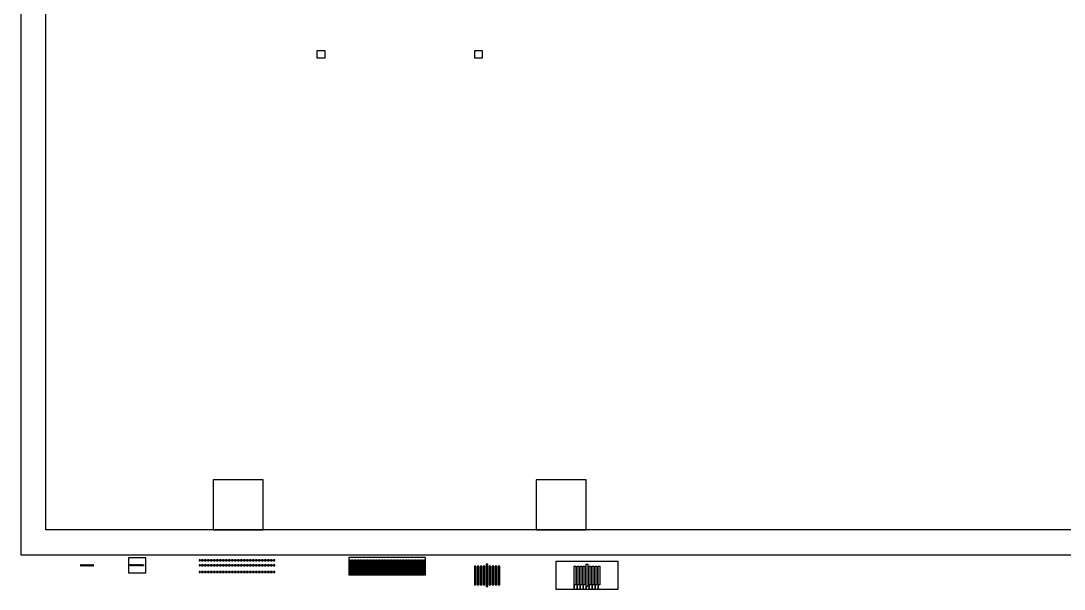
# Model space of a CAD drawing. Extents: x -7680 to 7294, y -7673 to 5744.
# Drawn here: x -7544 to -3370, y 406 to 2680 of the extents above; entities that cross this region are included whole.
import ezdxf

# ---------------------------------------------------------------- set-up
doc = ezdxf.new("R2010")
doc.units = 0
doc.layers.get('0').update_dxf_attribs({"linetype": 'CONTINUOUS'})

msp = doc.modelspace()

# ---------------------------------------------------------------- linework, layer by layer
for points in [[(-7443.5, 5643.5), (-7543.5, 5643.5), (-7543.5, 543.5), (-343.5, 543.5), (-343.5, 5743.5), (-7543.5, 5743.5), (-7543.5, 5643.5), (-443.5, 5643.5), (-443.5, 643.5), (-7443.5, 643.5), (-7443.5, 5643.5)], [(-6357.98, 2561.5), (-6327.98, 2561.5), (-6327.98, 2531.5), (-6357.98, 2531.5), (-6357.98, 2561.5)], [(-5727.98, 2561.5), (-5697.98, 2561.5), (-5697.98, 2531.5), (-5727.98, 2531.5), (-5727.98, 2561.5)], [(-6773.98, 643.5), (-6573.98, 643.5), (-6573.98, 843.5), (-6773.98, 843.5), (-6773.98, 643.5)], [(-5481.98, 643.5), (-5281.98, 643.5), (-5281.98, 843.5), (-5481.98, 843.5), (-5481.98, 643.5)], [(-7304.5, 499.5), (-7300.5, 499.5), (-7300.5, 503.5), (-7304.5, 503.5), (-7304.5, 499.5)], [(-7296.5, 499.5), (-7292.5, 499.5), (-7292.5, 503.5), (-7296.5, 503.5), (-7296.5, 499.5)], [(-7288.5, 499.5), (-7284.5, 499.5), (-7284.5, 503.5), (-7288.5, 503.5), (-7288.5, 499.5)], [(-7280.5, 499.5), (-7276.5, 499.5), (-7276.5, 503.5), (-7280.5, 503.5), (-7280.5, 499.5)], [(-7272.5, 499.5), (-7268.5, 499.5), (-7268.5, 503.5), (-7272.5, 503.5), (-7272.5, 499.5)], [(-7264.5, 499.5), (-7260.5, 499.5), (-7260.5, 503.5), (-7264.5, 503.5), (-7264.5, 499.5)], [(-7256.5, 499.5), (-7252.5, 499.5), (-7252.5, 503.5), (-7256.5, 503.5), (-7256.5, 499.5)], [(-7113.5, 471.5), (-7043.5, 471.5), (-7043.5, 531.5), (-7113.5, 531.5), (-7113.5, 503.5), (-7052.5, 503.5), (-7052.5, 499.5), (-7056.5, 499.5), (-7056.5, 503.5), (-7060.5, 503.5), (-7060.5, 499.5), (-7064.5, 499.5), (-7064.5, 503.5), (-7068.5, 503.5), (-7068.5, 499.5), (-7072.5, 499.5), (-7072.5, 503.5), (-7076.5, 503.5), (-7076.5, 499.5), (-7080.5, 499.5), (-7080.5, 503.5), (-7084.5, 503.5), (-7084.5, 499.5), (-7088.5, 499.5), (-7088.5, 503.5), (-7092.5, 503.5), (-7092.5, 499.5), (-7096.5, 499.5), (-7096.5, 503.5), (-7100.5, 503.5), (-7100.5, 499.5), (-7104.5, 499.5), (-7104.5, 503.5), (-7113.5, 503.5), (-7113.5, 471.5)], [(-6830, 519.5), (-6827, 519.5), (-6827, 523.5), (-6830, 523.5), (-6830, 519.5)], [(-6830, 499.5), (-6827, 499.5), (-6827, 503.5), (-6830, 503.5), (-6830, 499.5)], [(-6824, 519.5), (-6821, 519.5), (-6821, 523.5), (-6824, 523.5), (-6824, 519.5)], [(-6824, 499.5), (-6821, 499.5), (-6821, 503.5), (-6824, 503.5), (-6824, 499.5)], [(-6818, 519.5), (-6815, 519.5), (-6815, 523.5), (-6818, 523.5), (-6818, 519.5)], [(-6818, 499.5), (-6815, 499.5), (-6815, 503.5), (-6818, 503.5), (-6818, 499.5)], [(-6812, 519.5), (-6809, 519.5), (-6809, 523.5), (-6812, 523.5), (-6812, 519.5)], [(-6812, 499.5), (-6809, 499.5), (-6809, 503.5), (-6812, 503.5), (-6812, 499.5)], [(-6806, 519.5), (-6803, 519.5), (-6803, 523.5), (-6806, 523.5), (-6806, 519.5)], [(-6806, 499.5), (-6803, 499.5), (-6803, 503.5), (-6806, 503.5), (-6806, 499.5)], [(-6800, 519.5), (-6797, 519.5), (-6797, 523.5), (-6800, 523.5), (-6800, 519.5)], [(-6800, 499.5), (-6797, 499.5), (-6797, 503.5), (-6800, 503.5), (-6800, 499.5)], [(-6794, 519.5), (-6791, 519.5), (-6791, 523.5), (-6794, 523.5), (-6794, 519.5)], [(-6794, 499.5), (-6791, 499.5), (-6791, 503.5), (-6794, 503.5), (-6794, 499.5)], [(-6788, 519.5), (-6785, 519.5), (-6785, 523.5), (-6788, 523.5), (-6788, 519.5)], [(-6788, 499.5), (-6785, 499.5), (-6785, 503.5), (-6788, 503.5), (-6788, 499.5)], [(-6782, 519.5), (-6779, 519.5), (-6779, 523.5), (-6782, 523.5), (-6782, 519.5)], [(-6782, 499.5), (-6779, 499.5), (-6779, 503.5), (-6782, 503.5), (-6782, 499.5)], [(-6776, 519.5), (-6773, 519.5), (-6773, 523.5), (-6776, 523.5), (-6776, 519.5)], [(-6776, 499.5), (-6773, 499.5), (-6773, 503.5), (-6776, 503.5), (-6776, 499.5)], [(-6770, 519.5), (-6767, 519.5), (-6767, 523.5), (-6770, 523.5), (-6770, 519.5)], [(-6770, 499.5), (-6767, 499.5), (-6767, 503.5), (-6770, 503.5), (-6770, 499.5)], [(-6764, 519.5), (-6761, 519.5), (-6761, 523.5), (-6764, 523.5), (-6764, 519.5)], [(-6764, 499.5), (-6761, 499.5), (-6761, 503.5), (-6764, 503.5), (-6764, 499.5)], [(-6758, 519.5), (-6755, 519.5), (-6755, 523.5), (-6758, 523.5), (-6758, 519.5)], [(-6758, 499.5), (-6755, 499.5), (-6755, 503.5), (-6758, 503.5), (-6758, 499.5)], [(-6752, 519.5), (-6749, 519.5), (-6749, 523.5), (-6752, 523.5), (-6752, 519.5)], [(-6752, 499.5), (-6749, 499.5), (-6749, 503.5), (-6752, 503.5), (-6752, 499.5)], [(-6746, 519.5), (-6743, 519.5), (-6743, 523.5), (-6746, 523.5), (-6746, 519.5)], [(-6746, 499.5), (-6743, 499.5), (-6743, 503.5), (-6746, 503.5), (-6746, 499.5)], [(-6740, 519.5), (-6737, 519.5), (-6737, 523.5), (-6740, 523.5), (-6740, 519.5)], [(-6740, 499.5), (-6737, 499.5), (-6737, 503.5), (-6740, 503.5), (-6740, 499.5)], [(-6734, 519.5), (-6731, 519.5), (-6731, 523.5), (-6734, 523.5), (-6734, 519.5)], [(-6734, 499.5), (-6731, 499.5), (-6731, 503.5), (-6734, 503.5), (-6734, 499.5)], [(-6728, 519.5), (-6725, 519.5), (-6725, 523.5), (-6728, 523.5), (-6728, 519.5)], [(-6728, 499.5), (-6725, 499.5), (-6725, 503.5), (-6728, 503.5), (-6728, 499.5)], [(-6722, 519.5), (-6719, 519.5), (-6719, 523.5), (-6722, 523.5), (-6722, 519.5)], [(-6722, 499.5), (-6719, 499.5), (-6719, 503.5), (-6722, 503.5), (-6722, 499.5)], [(-6716, 519.5), (-6713, 519.5), (-6713, 523.5), (-6716, 523.5), (-6716, 519.5)], [(-6716, 499.5), (-6713, 499.5), (-6713, 503.5), (-6716, 503.5), (-6716, 499.5)], [(-6710, 519.5), (-6707, 519.5), (-6707, 523.5), (-6710, 523.5), (-6710, 519.5)], [(-6710, 499.5), (-6707, 499.5), (-6707, 503.5), (-6710, 503.5), (-6710, 499.5)], [(-6704, 519.5), (-6701, 519.5), (-6701, 523.5), (-6704, 523.5), (-6704, 519.5)], [(-6704, 499.5), (-6701, 499.5), (-6701, 503.5), (-6704, 503.5), (-6704, 499.5)], [(-6698, 519.5), (-6695, 519.5), (-6695, 523.5), (-6698, 523.5), (-6698, 519.5)], [(-6698, 499.5), (-6695, 499.5), (-6695, 503.5), (-6698, 503.5), (-6698, 499.5)], [(-6692, 519.5), (-6689, 519.5), (-6689, 523.5), (-6692, 523.5), (-6692, 519.5)], [(-6692, 499.5), (-6689, 499.5), (-6689, 503.5), (-6692, 503.5), (-6692, 499.5)], [(-6686, 519.5), (-6683, 519.5), (-6683, 523.5), (-6686, 523.5), (-6686, 519.5)], [(-6686, 499.5), (-6683, 499.5), (-6683, 503.5), (-6686, 503.5), (-6686, 499.5)], [(-6680, 519.5), (-6677, 519.5), (-6677, 523.5), (-6680, 523.5), (-6680, 519.5)], [(-6680, 499.5), (-6677, 499.5), (-6677, 503.5), (-6680, 503.5), (-6680, 499.5)], [(-6674, 519.5), (-6671, 519.5), (-6671, 523.5), (-6674, 523.5), (-6674, 519.5)], [(-6674, 499.5), (-6671, 499.5), (-6671, 503.5), (-6674, 503.5), (-6674, 499.5)], [(-6668, 519.5), (-6665, 519.5), (-6665, 523.5), (-6668, 523.5), (-6668, 519.5)], [(-6668, 499.5), (-6665, 499.5), (-6665, 503.5), (-6668, 503.5), (-6668, 499.5)], [(-6662, 519.5), (-6659, 519.5), (-6659, 523.5), (-6662, 523.5), (-6662, 519.5)], [(-6662, 499.5), (-6659, 499.5), (-6659, 503.5), (-6662, 503.5), (-6662, 499.5)], [(-6656, 519.5), (-6653, 519.5), (-6653, 523.5), (-6656, 523.5), (-6656, 519.5)], [(-6656, 499.5), (-6653, 499.5), (-6653, 503.5), (-6656, 503.5), (-6656, 499.5)], [(-6650, 519.5), (-6647, 519.5), (-6647, 523.5), (-6650, 523.5), (-6650, 519.5)], [(-6650, 499.5), (-6647, 499.5), (-6647, 503.5), (-6650, 503.5), (-6650, 499.5)], [(-6644, 519.5), (-6641, 519.5), (-6641, 523.5), (-6644, 523.5), (-6644, 519.5)], [(-6644, 499.5), (-6641, 499.5), (-6641, 503.5), (-6644, 503.5), (-6644, 499.5)], [(-6638, 519.5), (-6635, 519.5), (-6635, 523.5), (-6638, 523.5), (-6638, 519.5)], [(-6638, 499.5), (-6635, 499.5), (-6635, 503.5), (-6638, 503.5), (-6638, 499.5)], [(-6632, 519.5), (-6629, 519.5), (-6629, 523.5), (-6632, 523.5), (-6632, 519.5)], [(-6632, 499.5), (-6629, 499.5), (-6629, 503.5), (-6632, 503.5), (-6632, 499.5)], [(-6626, 519.5), (-6623, 519.5), (-6623, 523.5), (-6626, 523.5), (-6626, 519.5)], [(-6626, 499.5), (-6623, 499.5), (-6623, 503.5), (-6626, 503.5), (-6626, 499.5)], [(-6620, 519.5), (-6617, 519.5), (-6617, 523.5), (-6620, 523.5), (-6620, 519.5)], [(-6620, 499.5), (-6617, 499.5), (-6617, 503.5), (-6620, 503.5), (-6620, 499.5)], [(-6614, 519.5), (-6611, 519.5), (-6611, 523.5), (-6614, 523.5), (-6614, 519.5)], [(-6614, 499.5), (-6611, 499.5), (-6611, 503.5), (-6614, 503.5), (-6614, 499.5)], [(-6608, 519.5), (-6605, 519.5), (-6605, 523.5), (-6608, 523.5), (-6608, 519.5)], [(-6608, 499.5), (-6605, 499.5), (-6605, 503.5), (-6608, 503.5), (-6608, 499.5)], [(-6602, 519.5), (-6599, 519.5), (-6599, 523.5), (-6602, 523.5), (-6602, 519.5)], [(-6602, 499.5), (-6599, 499.5), (-6599, 503.5), (-6602, 503.5), (-6602, 499.5)], [(-6596, 519.5), (-6593, 519.5), (-6593, 523.5), (-6596, 523.5), (-6596, 519.5)], [(-6596, 499.5), (-6593, 499.5), (-6593, 503.5), (-6596, 503.5), (-6596, 499.5)], [(-6590, 519.5), (-6587, 519.5), (-6587, 523.5), (-6590, 523.5), (-6590, 519.5)], [(-6590, 499.5), (-6587, 499.5), (-6587, 503.5), (-6590, 503.5), (-6590, 499.5)], [(-6584, 519.5), (-6581, 519.5), (-6581, 523.5), (-6584, 523.5), (-6584, 519.5)], [(-6584, 499.5), (-6581, 499.5), (-6581, 503.5), (-6584, 503.5), (-6584, 499.5)], [(-6578, 519.5), (-6575, 519.5), (-6575, 523.5), (-6578, 523.5), (-6578, 519.5)], [(-6578, 499.5), (-6575, 499.5), (-6575, 503.5), (-6578, 503.5), (-6578, 499.5)], [(-6572, 519.5), (-6569, 519.5), (-6569, 523.5), (-6572, 523.5), (-6572, 519.5)], [(-6572, 499.5), (-6569, 499.5), (-6569, 503.5), (-6572, 503.5), (-6572, 499.5)], [(-6566, 519.5), (-6563, 519.5), (-6563, 523.5), (-6566, 523.5), (-6566, 519.5)], [(-6566, 499.5), (-6563, 499.5), (-6563, 503.5), (-6566, 503.5), (-6566, 499.5)], [(-6560, 519.5), (-6557, 519.5), (-6557, 523.5), (-6560, 523.5), (-6560, 519.5)], [(-6560, 499.5), (-6557, 499.5), (-6557, 503.5), (-6560, 503.5), (-6560, 499.5)], [(-6554, 519.5), (-6551, 519.5), (-6551, 523.5), (-6554, 523.5), (-6554, 519.5)], [(-6554, 499.5), (-6551, 499.5), (-6551, 503.5), (-6554, 503.5), (-6554, 499.5)], [(-6548, 519.5), (-6545, 519.5), (-6545, 523.5), (-6548, 523.5), (-6548, 519.5)], [(-6548, 499.5), (-6545, 499.5), (-6545, 503.5), (-6548, 503.5), (-6548, 499.5)], [(-6542, 519.5), (-6539, 519.5), (-6539, 523.5), (-6542, 523.5), (-6542, 519.5)], [(-6542, 499.5), (-6539, 499.5), (-6539, 503.5), (-6542, 503.5), (-6542, 499.5)], [(-6536, 519.5), (-6533, 519.5), (-6533, 523.5), (-6536, 523.5), (-6536, 519.5)], [(-6536, 499.5), (-6533, 499.5), (-6533, 503.5), (-6536, 503.5), (-6536, 499.5)], [(-6530, 519.5), (-6527, 519.5), (-6527, 523.5), (-6530, 523.5), (-6530, 519.5)], [(-6530, 499.5), (-6527, 499.5), (-6527, 503.5), (-6530, 503.5), (-6530, 499.5)], [(-6231.5, 463.5), (-6230, 463.5), (-6230, 523.5), (-6227, 523.5), (-6227, 519.5), (-6230, 519.5), (-6230, 503.5), (-6227, 503.5), (-6227, 499.5), (-6230, 499.5), (-6230, 477.5), (-6227, 477.5), (-6227, 473.5), (-6230, 473.5), (-6230, 463.5), (-6224, 463.5), (-6224, 523.5), (-6221, 523.5), (-6221, 519.5), (-6224, 519.5), (-6224, 503.5), (-6221, 503.5), (-6221, 499.5), (-6224, 499.5), (-6224, 477.5), (-6221, 477.5), (-6221, 473.5), (-6224, 473.5), (-6224, 463.5), (-6218, 463.5), (-6218, 523.5), (-6215, 523.5), (-6215, 519.5), (-6218, 519.5), (-6218, 503.5), (-6215, 503.5), (-6215, 499.5), (-6218, 499.5), (-6218, 477.5), (-6215, 477.5), (-6215, 473.5), (-6218, 473.5), (-6218, 463.5), (-6212, 463.5), (-6212, 523.5), (-6209, 523.5), (-6209, 519.5), (-6212, 519.5), (-6212, 503.5), (-6209, 503.5), (-6209, 499.5), (-6212, 499.5), (-6212, 477.5), (-6209, 477.5), (-6209, 473.5), (-6212, 473.5), (-6212, 463.5), (-6206, 463.5), (-6206, 523.5), (-6203, 523.5), (-6203, 519.5), (-6206, 519.5), (-6206, 503.5), (-6203, 503.5), (-6203, 499.5), (-6206, 499.5), (-6206, 477.5), (-6203, 477.5), (-6203, 473.5), (-6206, 473.5), (-6206, 463.5), (-6200, 463.5), (-6200, 523.5), (-6197, 523.5), (-6197, 519.5), (-6200, 519.5), (-6200, 503.5), (-6197, 503.5), (-6197, 499.5), (-6200, 499.5), (-6200, 477.5), (-6197, 477.5), (-6197, 473.5), (-6200, 473.5), (-6200, 463.5), (-6194, 463.5), (-6194, 523.5), (-6191, 523.5), (-6191, 519.5), (-6194, 519.5), (-6194, 503.5), (-6191, 503.5), (-6191, 499.5), (-6194, 499.5), (-6194, 477.5), (-6191, 477.5), (-6191, 473.5), (-6194, 473.5), (-6194, 463.5), (-6188, 463.5), (-6188, 523.5), (-6185, 523.5), (-6185, 519.5), (-6188, 519.5), (-6188, 503.5), (-6185, 503.5), (-6185, 499.5), (-6188, 499.5), (-6188, 477.5), (-6185, 477.5), (-6185, 473.5), (-6188, 473.5), (-6188, 463.5), (-6182, 463.5), (-6182, 523.5), (-6179, 523.5), (-6179, 519.5), (-6182, 519.5), (-6182, 503.5), (-6179, 503.5), (-6179, 499.5), (-6182, 499.5), (-6182, 477.5), (-6179, 477.5), (-6179, 473.5), (-6182, 473.5), (-6182, 463.5), (-6176, 463.5), (-6176, 523.5), (-6173, 523.5), (-6173, 519.5), (-6176, 519.5), (-6176, 503.5), (-6173, 503.5), (-6173, 499.5), (-6176, 499.5), (-6176, 477.5), (-6173, 477.5), (-6173, 473.5), (-6176, 473.5), (-6176, 463.5), (-6170, 463.5), (-6170, 523.5), (-6167, 523.5), (-6167, 519.5), (-6170, 519.5), (-6170, 503.5), (-6167, 503.5), (-6167, 499.5), (-6170, 499.5), (-6170, 477.5), (-6167, 477.5), (-6167, 473.5), (-6170, 473.5), (-6170, 463.5), (-6164, 463.5), (-6164, 523.5), (-6161, 523.5), (-6161, 519.5), (-6164, 519.5), (-6164, 503.5), (-6161, 503.5), (-6161, 499.5), (-6164, 499.5), (-6164, 477.5), (-6161, 477.5), (-6161, 473.5), (-6164, 473.5), (-6164, 463.5), (-6158, 463.5), (-6158, 523.5), (-6155, 523.5), (-6155, 519.5), (-6158, 519.5), (-6158, 503.5), (-6155, 503.5), (-6155, 499.5), (-6158, 499.5), (-6158, 477.5), (-6155, 477.5), (-6155, 473.5), (-6158, 473.5), (-6158, 463.5), (-6152, 463.5), (-6152, 523.5), (-6149, 523.5), (-6149, 519.5), (-6152, 519.5), (-6152, 503.5), (-6149, 503.5), (-6149, 499.5), (-6152, 499.5), (-6152, 477.5), (-6149, 477.5), (-6149, 473.5), (-6152, 473.5), (-6152, 463.5), (-6146, 463.5), (-6146, 523.5), (-6143, 523.5), (-6143, 519.5), (-6146, 519.5), (-6146, 503.5), (-6143, 503.5), (-6143, 499.5), (-6146, 499.5), (-6146, 477.5), (-6143, 477.5), (-6143, 473.5), (-6146, 473.5), (-6146, 463.5), (-6140, 463.5), (-6140, 523.5), (-6137, 523.5), (-6137, 519.5), (-6140, 519.5), (-6140, 503.5), (-6137, 503.5), (-6137, 499.5), (-6140, 499.5), (-6140, 477.5), (-6137, 477.5), (-6137, 473.5), (-6140, 473.5), (-6140, 463.5), (-6134, 463.5), (-6134, 523.5), (-6131, 523.5), (-6131, 519.5), (-6134, 519.5), (-6134, 503.5), (-6131, 503.5), (-6131, 499.5), (-6134, 499.5), (-6134, 477.5), (-6131, 477.5), (-6131, 473.5), (-6134, 473.5), (-6134, 463.5), (-6128, 463.5), (-6128, 523.5), (-6125, 523.5), (-6125, 519.5), (-6128, 519.5), (-6128, 503.5), (-6125, 503.5), (-6125, 499.5), (-6128, 499.5), (-6128, 477.5), (-6125, 477.5), (-6125, 473.5), (-6128, 473.5), (-6128, 463.5), (-6122, 463.5), (-6122, 523.5), (-6119, 523.5), (-6119, 519.5), (-6122, 519.5), (-6122, 503.5), (-6119, 503.5), (-6119, 499.5), (-6122, 499.5), (-6122, 477.5), (-6119, 477.5), (-6119, 473.5), (-6122, 473.5), (-6122, 463.5), (-6116, 463.5), (-6116, 523.5), (-6113, 523.5), (-6113, 519.5), (-6116, 519.5), (-6116, 503.5), (-6113, 503.5), (-6113, 499.5), (-6116, 499.5), (-6116, 477.5), (-6113, 477.5), (-6113, 473.5), (-6116, 473.5), (-6116, 463.5), (-6110, 463.5), (-6110, 523.5), (-6107, 523.5), (-6107, 519.5), (-6110, 519.5), (-6110, 503.5), (-6107, 503.5), (-6107, 499.5), (-6110, 499.5), (-6110, 477.5), (-6107, 477.5), (-6107, 473.5), (-6110, 473.5), (-6110, 463.5), (-6104, 463.5), (-6104, 523.5), (-6101, 523.5), (-6101, 519.5), (-6104, 519.5), (-6104, 503.5), (-6101, 503.5), (-6101, 499.5), (-6104, 499.5), (-6104, 477.5), (-6101, 477.5), (-6101, 473.5), (-6104, 473.5), (-6104, 463.5), (-6098, 463.5), (-6098, 523.5), (-6095, 523.5), (-6095, 519.5), (-6098, 519.5), (-6098, 503.5), (-6095, 503.5), (-6095, 499.5), (-6098, 499.5), (-6098, 477.5), (-6095, 477.5), (-6095, 473.5), (-6098, 473.5), (-6098, 463.5), (-6092, 463.5), (-6092, 523.5), (-6089, 523.5), (-6089, 519.5), (-6092, 519.5), (-6092, 503.5), (-6089, 503.5), (-6089, 499.5), (-6092, 499.5), (-6092, 477.5), (-6089, 477.5), (-6089, 473.5), (-6092, 473.5), (-6092, 463.5), (-6086, 463.5), (-6086, 523.5), (-6083, 523.5), (-6083, 519.5), (-6086, 519.5), (-6086, 503.5), (-6083, 503.5), (-6083, 499.5), (-6086, 499.5), (-6086, 477.5), (-6083, 477.5), (-6083, 473.5), (-6086, 473.5), (-6086, 463.5), (-6080, 463.5), (-6080, 523.5), (-6077, 523.5), (-6077, 519.5), (-6080, 519.5), (-6080, 503.5), (-6077, 503.5), (-6077, 499.5), (-6080, 499.5), (-6080, 477.5), (-6077, 477.5), (-6077, 473.5), (-6080, 473.5), (-6080, 463.5), (-6074, 463.5), (-6074, 523.5), (-6071, 523.5), (-6071, 519.5), (-6074, 519.5), (-6074, 503.5), (-6071, 503.5), (-6071, 499.5), (-6074, 499.5), (-6074, 477.5), (-6071, 477.5), (-6071, 473.5), (-6074, 473.5), (-6074, 463.5), (-6068, 463.5), (-6068, 523.5), (-6065, 523.5), (-6065, 519.5), (-6068, 519.5), (-6068, 503.5), (-6065, 503.5), (-6065, 499.5), (-6068, 499.5), (-6068, 477.5), (-6065, 477.5), (-6065, 473.5), (-6068, 473.5), (-6068, 463.5), (-6062, 463.5), (-6062, 523.5), (-6059, 523.5), (-6059, 519.5), (-6062, 519.5), (-6062, 503.5), (-6059, 503.5), (-6059, 499.5), (-6062, 499.5), (-6062, 477.5), (-6059, 477.5), (-6059, 473.5), (-6062, 473.5), (-6062, 463.5), (-6056, 463.5), (-6056, 523.5), (-6053, 523.5), (-6053, 519.5), (-6056, 519.5), (-6056, 503.5), (-6053, 503.5), (-6053, 499.5), (-6056, 499.5), (-6056, 477.5), (-6053, 477.5), (-6053, 473.5), (-6056, 473.5), (-6056, 463.5), (-6050, 463.5), (-6050, 523.5), (-6047, 523.5), (-6047, 519.5), (-6050, 519.5), (-6050, 503.5), (-6047, 503.5), (-6047, 499.5), (-6050, 499.5), (-6050, 477.5), (-6047, 477.5), (-6047, 473.5), (-6050, 473.5), (-6050, 463.5), (-6044, 463.5), (-6044, 523.5), (-6041, 523.5), (-6041, 519.5), (-6044, 519.5), (-6044, 503.5), (-6041, 503.5), (-6041, 499.5), (-6044, 499.5), (-6044, 477.5), (-6041, 477.5), (-6041, 473.5), (-6044, 473.5), (-6044, 463.5), (-6038, 463.5), (-6038, 523.5), (-6035, 523.5), (-6035, 519.5), (-6038, 519.5), (-6038, 503.5), (-6035, 503.5), (-6035, 499.5), (-6038, 499.5), (-6038, 477.5), (-6035, 477.5), (-6035, 473.5), (-6038, 473.5), (-6038, 463.5), (-6032, 463.5), (-6032, 523.5), (-6029, 523.5), (-6029, 519.5), (-6032, 519.5), (-6032, 503.5), (-6029, 503.5), (-6029, 499.5), (-6032, 499.5), (-6032, 477.5), (-6029, 477.5), (-6029, 473.5), (-6032, 473.5), (-6032, 463.5), (-6026, 463.5), (-6026, 523.5), (-6023, 523.5), (-6023, 519.5), (-6026, 519.5), (-6026, 503.5), (-6023, 503.5), (-6023, 499.5), (-6026, 499.5), (-6026, 477.5), (-6023, 477.5), (-6023, 473.5), (-6026, 473.5), (-6026, 463.5), (-6020, 463.5), (-6020, 523.5), (-6017, 523.5), (-6017, 519.5), (-6020, 519.5), (-6020, 503.5), (-6017, 503.5), (-6017, 499.5), (-6020, 499.5), (-6020, 477.5), (-6017, 477.5), (-6017, 473.5), (-6020, 473.5), (-6020, 463.5), (-6014, 463.5), (-6014, 523.5), (-6011, 523.5), (-6011, 519.5), (-6014, 519.5), (-6014, 503.5), (-6011, 503.5), (-6011, 499.5), (-6014, 499.5), (-6014, 477.5), (-6011, 477.5), (-6011, 473.5), (-6014, 473.5), (-6014, 463.5), (-6008, 463.5), (-6008, 523.5), (-6005, 523.5), (-6005, 519.5), (-6008, 519.5), (-6008, 503.5), (-6005, 503.5), (-6005, 499.5), (-6008, 499.5), (-6008, 477.5), (-6005, 477.5), (-6005, 473.5), (-6008, 473.5), (-6008, 463.5), (-6002, 463.5), (-6002, 523.5), (-5999, 523.5), (-5999, 519.5), (-6002, 519.5), (-6002, 503.5), (-5999, 503.5), (-5999, 499.5), (-6002, 499.5), (-6002, 477.5), (-5999, 477.5), (-5999, 473.5), (-6002, 473.5), (-6002, 463.5), (-5996, 463.5), (-5996, 523.5), (-5993, 523.5), (-5993, 519.5), (-5996, 519.5), (-5996, 503.5), (-5993, 503.5), (-5993, 499.5), (-5996, 499.5), (-5996, 477.5), (-5993, 477.5), (-5993, 473.5), (-5996, 473.5), (-5996, 463.5), (-5990, 463.5), (-5990, 523.5), (-5987, 523.5), (-5987, 519.5), (-5990, 519.5), (-5990, 503.5), (-5987, 503.5), (-5987, 499.5), (-5990, 499.5), (-5990, 477.5), (-5987, 477.5), (-5987, 473.5), (-5990, 473.5), (-5990, 463.5), (-5984, 463.5), (-5984, 523.5), (-5981, 523.5), (-5981, 519.5), (-5984, 519.5), (-5984, 503.5), (-5981, 503.5), (-5981, 499.5), (-5984, 499.5), (-5984, 477.5), (-5981, 477.5), (-5981, 473.5), (-5984, 473.5), (-5984, 463.5), (-5978, 463.5), (-5978, 523.5), (-5975, 523.5), (-5975, 519.5), (-5978, 519.5), (-5978, 503.5), (-5975, 503.5), (-5975, 499.5), (-5978, 499.5), (-5978, 477.5), (-5975, 477.5), (-5975, 473.5), (-5978, 473.5), (-5978, 463.5), (-5972, 463.5), (-5972, 523.5), (-5969, 523.5), (-5969, 519.5), (-5972, 519.5), (-5972, 503.5), (-5969, 503.5), (-5969, 499.5), (-5972, 499.5), (-5972, 477.5), (-5969, 477.5), (-5969, 473.5), (-5972, 473.5), (-5972, 463.5), (-5966, 463.5), (-5966, 523.5), (-5963, 523.5), (-5963, 519.5), (-5966, 519.5), (-5966, 503.5), (-5963, 503.5), (-5963, 499.5), (-5966, 499.5), (-5966, 477.5), (-5963, 477.5), (-5963, 473.5), (-5966, 473.5), (-5966, 463.5), (-5960, 463.5), (-5960, 523.5), (-5957, 523.5), (-5957, 519.5), (-5960, 519.5), (-5960, 503.5), (-5957, 503.5), (-5957, 499.5), (-5960, 499.5), (-5960, 477.5), (-5957, 477.5), (-5957, 473.5), (-5960, 473.5), (-5960, 463.5), (-5954, 463.5), (-5954, 523.5), (-5951, 523.5), (-5951, 519.5), (-5954, 519.5), (-5954, 503.5), (-5951, 503.5), (-5951, 499.5), (-5954, 499.5), (-5954, 477.5), (-5951, 477.5), (-5951, 473.5), (-5954, 473.5), (-5954, 463.5), (-5948, 463.5), (-5948, 523.5), (-5945, 523.5), (-5945, 519.5), (-5948, 519.5), (-5948, 503.5), (-5945, 503.5), (-5945, 499.5), (-5948, 499.5), (-5948, 477.5), (-5945, 477.5), (-5945, 473.5), (-5948, 473.5), (-5948, 463.5), (-5942, 463.5), (-5942, 523.5), (-5939, 523.5), (-5939, 519.5), (-5942, 519.5), (-5942, 503.5), (-5939, 503.5), (-5939, 499.5), (-5942, 499.5), (-5942, 477.5), (-5939, 477.5), (-5939, 473.5), (-5942, 473.5), (-5942, 463.5), (-5936, 463.5), (-5936, 523.5), (-5933, 523.5), (-5933, 519.5), (-5936, 519.5), (-5936, 503.5), (-5933, 503.5), (-5933, 499.5), (-5936, 499.5), (-5936, 477.5), (-5933, 477.5), (-5933, 473.5), (-5936, 473.5), (-5936, 463.5), (-5930, 463.5), (-5930, 523.5), (-5927, 523.5), (-5927, 519.5), (-5930, 519.5), (-5930, 503.5), (-5927, 503.5), (-5927, 499.5), (-5930, 499.5), (-5930, 477.5), (-5927, 477.5), (-5927, 473.5), (-5930, 473.5), (-5930, 463.5), (-5925.5, 463.5), (-5925.5, 533.5), (-6231.5, 533.5), (-6231.5, 463.5)], [(-5681.5, 416.5), (-5675.5, 416.5), (-5675.5, 506.5), (-5681.5, 506.5), (-5681.5, 416.5)], [(-5403.5, 406.5), (-5329.5, 406.5), (-5329.5, 499), (-5323.5, 499), (-5323.5, 424), (-5329.5, 424), (-5329.5, 406.5), (-5317.5, 406.5), (-5317.5, 499), (-5311.5, 499), (-5311.5, 424), (-5317.5, 424), (-5317.5, 406.5), (-5305.5, 406.5), (-5305.5, 499), (-5299.5, 499), (-5299.5, 424), (-5305.5, 424), (-5305.5, 406.5), (-5293.5, 406.5), (-5293.5, 499), (-5287.5, 499), (-5287.5, 424), (-5293.5, 424), (-5293.5, 406.5), (-5281.5, 406.5), (-5281.5, 506.5), (-5275.5, 506.5), (-5275.5, 416.5), (-5281.5, 416.5), (-5281.5, 406.5), (-5269.5, 406.5), (-5269.5, 499), (-5263.5, 499), (-5263.5, 424), (-5269.5, 424), (-5269.5, 406.5), (-5257.5, 406.5), (-5257.5, 499), (-5251.5, 499), (-5251.5, 424), (-5257.5, 424), (-5257.5, 406.5), (-5245.5, 406.5), (-5245.5, 499), (-5239.5, 499), (-5239.5, 424), (-5245.5, 424), (-5245.5, 406.5), (-5233.5, 406.5), (-5233.5, 499), (-5227.5, 499), (-5227.5, 424), (-5233.5, 424), (-5233.5, 406.5), (-5153.5, 406.5), (-5153.5, 516.5), (-5403.5, 516.5), (-5403.5, 406.5)], [(-6830, 473.5), (-6827, 473.5), (-6827, 477.5), (-6830, 477.5), (-6830, 473.5)], [(-6824, 473.5), (-6821, 473.5), (-6821, 477.5), (-6824, 477.5), (-6824, 473.5)], [(-6818, 473.5), (-6815, 473.5), (-6815, 477.5), (-6818, 477.5), (-6818, 473.5)], [(-6812, 473.5), (-6809, 473.5), (-6809, 477.5), (-6812, 477.5), (-6812, 473.5)], [(-6806, 473.5), (-6803, 473.5), (-6803, 477.5), (-6806, 477.5), (-6806, 473.5)], [(-6800, 473.5), (-6797, 473.5), (-6797, 477.5), (-6800, 477.5), (-6800, 473.5)], [(-6794, 473.5), (-6791, 473.5), (-6791, 477.5), (-6794, 477.5), (-6794, 473.5)], [(-6788, 473.5), (-6785, 473.5), (-6785, 477.5), (-6788, 477.5), (-6788, 473.5)], [(-6782, 473.5), (-6779, 473.5), (-6779, 477.5), (-6782, 477.5), (-6782, 473.5)], [(-6776, 473.5), (-6773, 473.5), (-6773, 477.5), (-6776, 477.5), (-6776, 473.5)], [(-6770, 473.5), (-6767, 473.5), (-6767, 477.5), (-6770, 477.5), (-6770, 473.5)], [(-6764, 473.5), (-6761, 473.5), (-6761, 477.5), (-6764, 477.5), (-6764, 473.5)], [(-6758, 473.5), (-6755, 473.5), (-6755, 477.5), (-6758, 477.5), (-6758, 473.5)], [(-6752, 473.5), (-6749, 473.5), (-6749, 477.5), (-6752, 477.5), (-6752, 473.5)], [(-6746, 473.5), (-6743, 473.5), (-6743, 477.5), (-6746, 477.5), (-6746, 473.5)], [(-6740, 473.5), (-6737, 473.5), (-6737, 477.5), (-6740, 477.5), (-6740, 473.5)], [(-6734, 473.5), (-6731, 473.5), (-6731, 477.5), (-6734, 477.5), (-6734, 473.5)], [(-6728, 473.5), (-6725, 473.5), (-6725, 477.5), (-6728, 477.5), (-6728, 473.5)], [(-6722, 473.5), (-6719, 473.5), (-6719, 477.5), (-6722, 477.5), (-6722, 473.5)], [(-6716, 473.5), (-6713, 473.5), (-6713, 477.5), (-6716, 477.5), (-6716, 473.5)], [(-6710, 473.5), (-6707, 473.5), (-6707, 477.5), (-6710, 477.5), (-6710, 473.5)], [(-6704, 473.5), (-6701, 473.5), (-6701, 477.5), (-6704, 477.5), (-6704, 473.5)], [(-6698, 473.5), (-6695, 473.5), (-6695, 477.5), (-6698, 477.5), (-6698, 473.5)], [(-6692, 473.5), (-6689, 473.5), (-6689, 477.5), (-6692, 477.5), (-6692, 473.5)], [(-6686, 473.5), (-6683, 473.5), (-6683, 477.5), (-6686, 477.5), (-6686, 473.5)], [(-6680, 473.5), (-6677, 473.5), (-6677, 477.5), (-6680, 477.5), (-6680, 473.5)], [(-6674, 473.5), (-6671, 473.5), (-6671, 477.5), (-6674, 477.5), (-6674, 473.5)], [(-6668, 473.5), (-6665, 473.5), (-6665, 477.5), (-6668, 477.5), (-6668, 473.5)], [(-6662, 473.5), (-6659, 473.5), (-6659, 477.5), (-6662, 477.5), (-6662, 473.5)], [(-6656, 473.5), (-6653, 473.5), (-6653, 477.5), (-6656, 477.5), (-6656, 473.5)], [(-6650, 473.5), (-6647, 473.5), (-6647, 477.5), (-6650, 477.5), (-6650, 473.5)], [(-6644, 473.5), (-6641, 473.5), (-6641, 477.5), (-6644, 477.5), (-6644, 473.5)], [(-6638, 473.5), (-6635, 473.5), (-6635, 477.5), (-6638, 477.5), (-6638, 473.5)], [(-6632, 473.5), (-6629, 473.5), (-6629, 477.5), (-6632, 477.5), (-6632, 473.5)], [(-6626, 473.5), (-6623, 473.5), (-6623, 477.5), (-6626, 477.5), (-6626, 473.5)], [(-6620, 473.5), (-6617, 473.5), (-6617, 477.5), (-6620, 477.5), (-6620, 473.5)], [(-6614, 473.5), (-6611, 473.5), (-6611, 477.5), (-6614, 477.5), (-6614, 473.5)], [(-6608, 473.5), (-6605, 473.5), (-6605, 477.5), (-6608, 477.5), (-6608, 473.5)], [(-6602, 473.5), (-6599, 473.5), (-6599, 477.5), (-6602, 477.5), (-6602, 473.5)], [(-6596, 473.5), (-6593, 473.5), (-6593, 477.5), (-6596, 477.5), (-6596, 473.5)], [(-6590, 473.5), (-6587, 473.5), (-6587, 477.5), (-6590, 477.5), (-6590, 473.5)], [(-6584, 473.5), (-6581, 473.5), (-6581, 477.5), (-6584, 477.5), (-6584, 473.5)], [(-6578, 473.5), (-6575, 473.5), (-6575, 477.5), (-6578, 477.5), (-6578, 473.5)], [(-6572, 473.5), (-6569, 473.5), (-6569, 477.5), (-6572, 477.5), (-6572, 473.5)], [(-6566, 473.5), (-6563, 473.5), (-6563, 477.5), (-6566, 477.5), (-6566, 473.5)], [(-6560, 473.5), (-6557, 473.5), (-6557, 477.5), (-6560, 477.5), (-6560, 473.5)], [(-6554, 473.5), (-6551, 473.5), (-6551, 477.5), (-6554, 477.5), (-6554, 473.5)], [(-6548, 473.5), (-6545, 473.5), (-6545, 477.5), (-6548, 477.5), (-6548, 473.5)], [(-6542, 473.5), (-6539, 473.5), (-6539, 477.5), (-6542, 477.5), (-6542, 473.5)], [(-6536, 473.5), (-6533, 473.5), (-6533, 477.5), (-6536, 477.5), (-6536, 473.5)], [(-6530, 473.5), (-6527, 473.5), (-6527, 477.5), (-6530, 477.5), (-6530, 473.5)], [(-5729.5, 424), (-5723.5, 424), (-5723.5, 499), (-5729.5, 499), (-5729.5, 424)], [(-5717.5, 424), (-5711.5, 424), (-5711.5, 499), (-5717.5, 499), (-5717.5, 424)], [(-5705.5, 424), (-5699.5, 424), (-5699.5, 499), (-5705.5, 499), (-5705.5, 424)], [(-5693.5, 424), (-5687.5, 424), (-5687.5, 499), (-5693.5, 499), (-5693.5, 424)], [(-5669.5, 424), (-5663.5, 424), (-5663.5, 499), (-5669.5, 499), (-5669.5, 424)], [(-5657.5, 424), (-5651.5, 424), (-5651.5, 499), (-5657.5, 499), (-5657.5, 424)], [(-5645.5, 424), (-5639.5, 424), (-5639.5, 499), (-5645.5, 499), (-5645.5, 424)], [(-5633.5, 424), (-5627.5, 424), (-5627.5, 499), (-5633.5, 499), (-5633.5, 424)]]:
    msp.add_lwpolyline(points, close=True)

doc.saveas('drawing.dxf')
